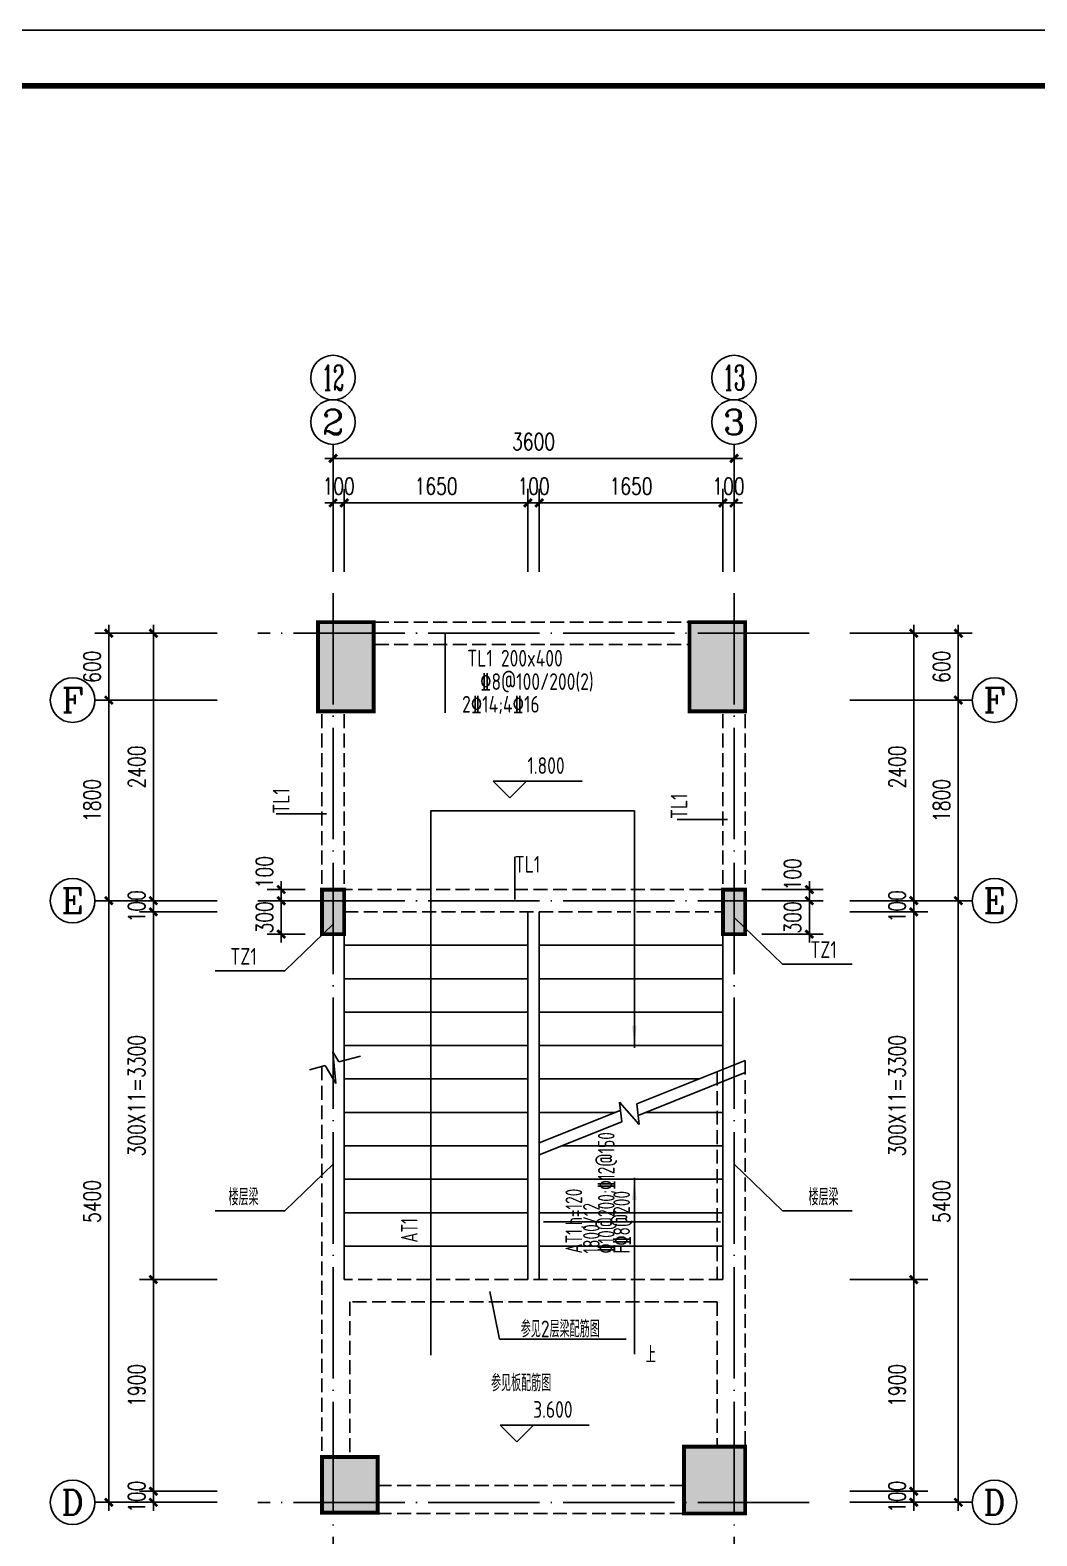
# Model space of a CAD drawing. Extents: x 127019 to 780419, y 327305 to 369305.
# Drawn here: x 740951 to 759029, y 342276 to 369305 of the extents above; entities that cross this region are included whole.
import ezdxf
from ezdxf.enums import TextEntityAlignment as Align

# ---------------------------------------------------------------- set-up
doc = ezdxf.new("R2010")
doc.units = 0
doc.header["$LTSCALE"] = 1000
doc.header["$MEASUREMENT"] = 0
for name, pattern in [('CONTINOUS', [0]), ('DASH', [0.35, 0.25, -0.1]), ('DOTE', [2.42, 2, -0.2, 0.02, -0.2])]:
    doc.linetypes.add(name, pattern=pattern)
doc.layers.get('0').update_dxf_attribs({"linetype": 'CONTINUOUS'})
doc.layers.get('Defpoints').update_dxf_attribs({"linetype": 'CONTINUOUS'})
for name, color, linetype in [('ASHADE', 7, 'CONTINUOUS'), ('AXIS', 3, 'CONTINUOUS'), ('AXIS_TEXT', 7, 'CONTINUOUS'), ('DIM', 3, 'CONTINUOUS'), ('DOTE', 8, 'DOTE'), ('PUB_DIM', 3, 'CONTINUOUS'), ('PUB_TEXT', 7, 'CONTINUOUS'), ('PUB_TITLE', 4, 'CONTINUOUS'), ('STAIR', 2, 'CONTINUOUS'), ('柱', 2, 'CONTINUOUS'), ('柱涂实', 54, 'CONTINUOUS'), ('梁虚线', 4, 'DASH'), ('梁集中标注', 2, 'CONTINUOUS')]:
    doc.layers.add(name, color=color, linetype=linetype)
doc.styles.add('COMPLEX', font='COMPLEX.shx')
doc.styles.add('DIM_FONT', font='SIMPLEX.shx', dxfattribs={"width": 0.75})
doc.styles.add('TSSD_Rein', font='tssdeng.shx', dxfattribs={"width": 0.6, "bigfont": 'gbhzfs.shx'})
doc.styles.add('国标仿宋', font='SIMPLEX.shx', dxfattribs={"width": 0.75, "bigfont": 'gbhzfs.shx'})
doc.dimstyles.new('DIMN', dxfattribs={"dimtxt": 300, "dimasz": 1, "dimexe": 250, "dimexo": 300, "dimgap": 150, "dimtad": 1, "dimdec": 0, "dimzin": 0, "dimdsep": 46, "dimtxsty": 'DIM_FONT', "dimblk": '_DIMX', "dimcen": 0.09, "dimclrt": 7, "dimadec": 0, "dimazin": 0, "dimtfac": 1, "dimtdec": 0, "dimtix": 1, "dimtmove": 2, "dimatfit": 3, "dimldrblk": '_DIMX', "dimfxl": 0, "dimtolj": 1, "dimtzin": 0, "dimarcsym": 0})

# ---------------------------------------------------------------- blocks, each defined once
blk = doc.blocks.new('_DIMX')
blk.add_line((-150, 0), (150, 0))
at = {"const_width": 50}
blk.add_lwpolyline([(-70, -70), (70, 70)], dxfattribs=at)
blk = doc.blocks.new('*D177')
at = {"layer": 'Defpoints', "color": 0, "transparency": 16777216}
for p in [(746391, 361618), (746391, 359281), (753591, 359281)]:
    blk.add_point(p, dxfattribs=at)
at = {"layer": 'PUB_DIM', "color": 0, "lineweight": -2, "transparency": 16777216}
for p, q in [((746391, 359581), (746391, 361868)), ((753591, 359581), (753591, 361868)), ((753590, 361618), (746392, 361618))]:
    blk.add_line(p, q, dxfattribs=at)
for p, rotation in [((746391, 361618), 179.9999999999991), ((753591, 361618), 359.9999999999991)]:
    blk.add_blockref('_DIMX', p, dxfattribs=dict(at, rotation=rotation))
at = {"layer": 'PUB_DIM', "color": 7, "transparency": 16777216, "insert": (749991, 361918), "char_height": 300, "attachment_point": 5, "style": 'DIM_FONT'}
blk.add_mtext('\\A1;3600', dxfattribs=at)
blk = doc.blocks.new('*D176')
at = {"layer": 'Defpoints', "color": 0, "transparency": 16777216}
for p in [(753391, 360818), (753391, 359281), (753591, 359281)]:
    blk.add_point(p, dxfattribs=at)
at = {"layer": 'PUB_DIM', "color": 0, "lineweight": -2, "transparency": 16777216}
for p, q in [((753391, 359581), (753391, 361068)), ((753591, 359581), (753591, 361068)), ((753390, 360818), (753389, 360818)), ((753591, 360818), (753391, 360818)), ((753592, 360818), (753593, 360818))]:
    blk.add_line(p, q, dxfattribs=at)
blk.add_blockref('_DIMX', (753391, 360818), dxfattribs=at)
at = {"layer": 'PUB_DIM', "color": 0, "lineweight": -2, "transparency": 16777216, "rotation": 180}
blk.add_blockref('_DIMX', (753591, 360818), dxfattribs=at)
at = {"layer": 'PUB_DIM', "color": 7, "transparency": 16777216, "insert": (753491, 361118), "char_height": 300, "attachment_point": 5, "style": 'DIM_FONT'}
blk.add_mtext('\\A1;100', dxfattribs=at)
blk = doc.blocks.new('*D175')
at = {"layer": 'Defpoints', "color": 0, "transparency": 16777216}
for p in [(755372, 357278), (755372, 353678), (757618, 353678)]:
    blk.add_point(p, dxfattribs=at)
at = {"layer": 'PUB_DIM', "color": 0, "lineweight": -2, "transparency": 16777216}
for p, q in [((755672, 357278), (757868, 357278)), ((757618, 357277), (757618, 353679)), ((755672, 353678), (757868, 353678))]:
    blk.add_line(p, q, dxfattribs=at)
for p, rotation in [((757618, 357278), 90), ((757618, 353678), 270)]:
    blk.add_blockref('_DIMX', p, dxfattribs=dict(at, rotation=rotation))
at = {"layer": 'PUB_DIM', "color": 7, "transparency": 16777216, "insert": (757318, 355478), "char_height": 300, "attachment_point": 5, "rotation": 90, "style": 'DIM_FONT'}
blk.add_mtext('\\A1;1800', dxfattribs=at)
blk = doc.blocks.new('*D174')
at = {"layer": 'Defpoints', "color": 0, "transparency": 16777216}
for p in [(755372, 353678), (755372, 342878), (757618, 342878)]:
    blk.add_point(p, dxfattribs=at)
at = {"layer": 'PUB_DIM', "color": 0, "lineweight": -2, "transparency": 16777216}
for p, q in [((755672, 353678), (757868, 353678)), ((757618, 353677), (757618, 342879)), ((755672, 342878), (757868, 342878))]:
    blk.add_line(p, q, dxfattribs=at)
for p, rotation in [((757618, 353678), 90), ((757618, 342878), 270)]:
    blk.add_blockref('_DIMX', p, dxfattribs=dict(at, rotation=rotation))
at = {"layer": 'PUB_DIM', "color": 7, "transparency": 16777216, "insert": (757318, 348278), "char_height": 300, "attachment_point": 5, "rotation": 90, "style": 'DIM_FONT'}
blk.add_mtext('\\A1;5400', dxfattribs=at)
blk = doc.blocks.new('*D173')
at = {"layer": 'Defpoints', "color": 0, "transparency": 16777216}
for p in [(755372, 353478), (755372, 346878), (756818, 346878)]:
    blk.add_point(p, dxfattribs=at)
at = {"layer": 'PUB_DIM', "color": 0, "lineweight": -2, "transparency": 16777216}
for p, q in [((755672, 353478), (757068, 353478)), ((756818, 353477), (756818, 346879)), ((755672, 346878), (757068, 346878))]:
    blk.add_line(p, q, dxfattribs=at)
for p, rotation in [((756818, 353478), 90), ((756818, 346878), 270)]:
    blk.add_blockref('_DIMX', p, dxfattribs=dict(at, rotation=rotation))
at = {"layer": 'PUB_DIM', "color": 7, "transparency": 16777216, "insert": (756518, 350178), "char_height": 300, "attachment_point": 5, "rotation": 90, "style": 'DIM_FONT'}
blk.add_mtext('\\A1;300X11=3300', dxfattribs=at)
blk = doc.blocks.new('_axiso')
blk.add_circle((0, 0), 0.5)
at = {"layer": 'AXIS_TEXT', "style": 'COMPLEX', "width": 1.041667}
blk.add_attdef('A', text='', height=0.56, dxfattribs=at).set_placement((-0.25, -0.28), (0.25, -0.28), align=Align.FIT)
blk = doc.blocks.new('*D172')
at = {"layer": 'Defpoints', "color": 0, "transparency": 16777216}
for p in [(750091, 360818), (750091, 359281), (753391, 359281)]:
    blk.add_point(p, dxfattribs=at)
at = {"layer": 'PUB_DIM', "color": 0, "lineweight": -2, "transparency": 16777216}
for p, q in [((750091, 359581), (750091, 361068)), ((753391, 359581), (753391, 361068)), ((753390, 360818), (750092, 360818))]:
    blk.add_line(p, q, dxfattribs=at)
for p, rotation in [((750091, 360818), 179.999999999998), ((753391, 360818), 359.999999999998)]:
    blk.add_blockref('_DIMX', p, dxfattribs=dict(at, rotation=rotation))
at = {"layer": 'PUB_DIM', "color": 7, "transparency": 16777216, "insert": (751741, 361118), "char_height": 300, "attachment_point": 5, "style": 'DIM_FONT'}
blk.add_mtext('\\A1;1650', dxfattribs=at)
blk = doc.blocks.new('*D171')
at = {"layer": 'Defpoints', "color": 0, "transparency": 16777216}
for p in [(746391, 360818), (746391, 359281), (746591, 359281)]:
    blk.add_point(p, dxfattribs=at)
at = {"layer": 'PUB_DIM', "color": 0, "lineweight": -2, "transparency": 16777216}
for p, q in [((746391, 359581), (746391, 361068)), ((746591, 359581), (746591, 361068)), ((746390, 360818), (746389, 360818)), ((746591, 360818), (746391, 360818)), ((746592, 360818), (746593, 360818))]:
    blk.add_line(p, q, dxfattribs=at)
blk.add_blockref('_DIMX', (746391, 360818), dxfattribs=at)
at = {"layer": 'PUB_DIM', "color": 0, "lineweight": -2, "transparency": 16777216, "rotation": 180}
blk.add_blockref('_DIMX', (746591, 360818), dxfattribs=at)
at = {"layer": 'PUB_DIM', "color": 7, "transparency": 16777216, "insert": (746491, 361118), "char_height": 300, "attachment_point": 5, "style": 'DIM_FONT'}
blk.add_mtext('\\A1;100', dxfattribs=at)
blk = doc.blocks.new('*D170')
at = {"layer": 'Defpoints', "color": 0, "transparency": 16777216}
for p in [(746591, 360818), (746591, 359281), (749891, 359281)]:
    blk.add_point(p, dxfattribs=at)
at = {"layer": 'PUB_DIM', "color": 0, "lineweight": -2, "transparency": 16777216}
for p, q in [((746591, 359581), (746591, 361068)), ((749891, 359581), (749891, 361068)), ((749890, 360818), (746592, 360818))]:
    blk.add_line(p, q, dxfattribs=at)
at = {"layer": 'PUB_DIM', "color": 0, "lineweight": -2, "transparency": 16777216, "rotation": 180}
blk.add_blockref('_DIMX', (746591, 360818), dxfattribs=at)
at = {"layer": 'PUB_DIM', "color": 0, "lineweight": -2, "transparency": 16777216}
blk.add_blockref('_DIMX', (749891, 360818), dxfattribs=at)
at = {"layer": 'PUB_DIM', "color": 7, "transparency": 16777216, "insert": (748241, 361118), "char_height": 300, "attachment_point": 5, "style": 'DIM_FONT'}
blk.add_mtext('\\A1;1650', dxfattribs=at)
blk = doc.blocks.new('*D169')
at = {"layer": 'Defpoints', "color": 0, "transparency": 16777216}
for p in [(749891, 360818), (749891, 359281), (750091, 359281)]:
    blk.add_point(p, dxfattribs=at)
at = {"layer": 'PUB_DIM', "color": 0, "lineweight": -2, "transparency": 16777216}
for p, q in [((749891, 359581), (749891, 361068)), ((750091, 359581), (750091, 361068)), ((749890, 360818), (749889, 360818)), ((750091, 360818), (749891, 360818)), ((750092, 360818), (750093, 360818))]:
    blk.add_line(p, q, dxfattribs=at)
blk.add_blockref('_DIMX', (749891, 360818), dxfattribs=at)
at = {"layer": 'PUB_DIM', "color": 0, "lineweight": -2, "transparency": 16777216, "rotation": 180}
blk.add_blockref('_DIMX', (750091, 360818), dxfattribs=at)
at = {"layer": 'PUB_DIM', "color": 7, "transparency": 16777216, "insert": (749991, 361118), "char_height": 300, "attachment_point": 5, "style": 'DIM_FONT'}
blk.add_mtext('\\A1;100', dxfattribs=at)
blk = doc.blocks.new('*D168')
at = {"layer": 'Defpoints', "color": 0, "transparency": 16777216}
for p in [(755372, 353678), (756818, 353678), (755372, 353478)]:
    blk.add_point(p, dxfattribs=at)
at = {"layer": 'PUB_DIM', "color": 0, "lineweight": -2, "transparency": 16777216}
for p, q in [((755672, 353678), (757068, 353678)), ((756818, 353679), (756818, 353680)), ((756818, 353478), (756818, 353678)), ((755672, 353478), (757068, 353478)), ((756818, 353477), (756818, 353476))]:
    blk.add_line(p, q, dxfattribs=at)
for p, rotation in [((756818, 353678), 270), ((756818, 353478), 90)]:
    blk.add_blockref('_DIMX', p, dxfattribs=dict(at, rotation=rotation))
at = {"layer": 'PUB_DIM', "color": 7, "transparency": 16777216, "insert": (756518, 353578), "char_height": 300, "attachment_point": 5, "rotation": 90, "style": 'DIM_FONT'}
blk.add_mtext('\\A1;100', dxfattribs=at)
blk = doc.blocks.new('*D167')
at = {"layer": 'Defpoints', "color": 0, "transparency": 16777216}
for p in [(755372, 358478), (755372, 353678), (756818, 353678)]:
    blk.add_point(p, dxfattribs=at)
at = {"layer": 'PUB_DIM', "color": 0, "lineweight": -2, "transparency": 16777216}
for p, q in [((755672, 358478), (757068, 358478)), ((756818, 358477), (756818, 353679)), ((755672, 353678), (757068, 353678))]:
    blk.add_line(p, q, dxfattribs=at)
for p, rotation in [((756818, 358478), 90), ((756818, 353678), 270)]:
    blk.add_blockref('_DIMX', p, dxfattribs=dict(at, rotation=rotation))
at = {"layer": 'PUB_DIM', "color": 7, "transparency": 16777216, "insert": (756518, 356078), "char_height": 300, "attachment_point": 5, "rotation": 90, "style": 'DIM_FONT'}
blk.add_mtext('\\A1;2400', dxfattribs=at)
blk = doc.blocks.new('*D166')
at = {"layer": 'Defpoints', "color": 0, "transparency": 16777216}
for p in [(755372, 346878), (755372, 343078), (756818, 343078)]:
    blk.add_point(p, dxfattribs=at)
at = {"layer": 'PUB_DIM', "color": 0, "lineweight": -2, "transparency": 16777216}
for p, q in [((755672, 346878), (757068, 346878)), ((756818, 346877), (756818, 343079)), ((755672, 343078), (757068, 343078))]:
    blk.add_line(p, q, dxfattribs=at)
for p, rotation in [((756818, 346878), 90), ((756818, 343078), 270)]:
    blk.add_blockref('_DIMX', p, dxfattribs=dict(at, rotation=rotation))
at = {"layer": 'PUB_DIM', "color": 7, "transparency": 16777216, "insert": (756518, 344978), "char_height": 300, "attachment_point": 5, "rotation": 90, "style": 'DIM_FONT'}
blk.add_mtext('\\A1;1900', dxfattribs=at)
blk = doc.blocks.new('*D165')
at = {"layer": 'Defpoints', "color": 0, "transparency": 16777216}
for p in [(755372, 343078), (755372, 342878), (756818, 342878)]:
    blk.add_point(p, dxfattribs=at)
at = {"layer": 'PUB_DIM', "color": 0, "lineweight": -2, "transparency": 16777216}
for p, q in [((755672, 343078), (757068, 343078)), ((756818, 343079), (756818, 343080)), ((756818, 343078), (756818, 342878)), ((755672, 342878), (757068, 342878)), ((756818, 342877), (756818, 342876))]:
    blk.add_line(p, q, dxfattribs=at)
for p, rotation in [((756818, 343078), 270), ((756818, 342878), 90)]:
    blk.add_blockref('_DIMX', p, dxfattribs=dict(at, rotation=rotation))
at = {"layer": 'PUB_DIM', "color": 7, "transparency": 16777216, "insert": (756518, 342978), "char_height": 300, "attachment_point": 5, "rotation": 90, "style": 'DIM_FONT'}
blk.add_mtext('\\A1;100', dxfattribs=at)
blk = doc.blocks.new('*D164')
at = {"layer": 'Defpoints', "color": 0, "transparency": 16777216}
for p in [(756172, 358478), (756172, 357278), (757618, 357278)]:
    blk.add_point(p, dxfattribs=at)
at = {"layer": 'PUB_DIM', "color": 0, "lineweight": -2, "transparency": 16777216}
for p, q in [((756472, 358478), (757868, 358478)), ((757618, 358477), (757618, 357279)), ((756472, 357278), (757868, 357278))]:
    blk.add_line(p, q, dxfattribs=at)
for p, rotation in [((757618, 358478), 90), ((757618, 357278), 270)]:
    blk.add_blockref('_DIMX', p, dxfattribs=dict(at, rotation=rotation))
at = {"layer": 'PUB_DIM', "color": 7, "transparency": 16777216, "insert": (757318, 357878), "char_height": 300, "attachment_point": 5, "rotation": 90, "style": 'DIM_FONT'}
blk.add_mtext('\\A1;600', dxfattribs=at)
blk = doc.blocks.new('*D163')
at = {"layer": 'Defpoints', "color": 0, "transparency": 16777216}
for p in [(743809, 358478), (742364, 357278), (743809, 357278)]:
    blk.add_point(p, dxfattribs=at)
at = {"layer": 'PUB_DIM', "color": 0, "lineweight": -2, "transparency": 16777216}
for p, q in [((743509, 358478), (742114, 358478)), ((742364, 358477), (742364, 357279)), ((743509, 357278), (742114, 357278))]:
    blk.add_line(p, q, dxfattribs=at)
for p, rotation in [((742364, 358478), 90), ((742364, 357278), 270)]:
    blk.add_blockref('_DIMX', p, dxfattribs=dict(at, rotation=rotation))
at = {"layer": 'PUB_DIM', "color": 7, "transparency": 16777216, "insert": (742064, 357878), "char_height": 300, "attachment_point": 5, "rotation": 90, "style": 'DIM_FONT'}
blk.add_mtext('\\A1;600', dxfattribs=at)
blk = doc.blocks.new('*D162')
at = {"layer": 'Defpoints', "color": 0, "transparency": 16777216}
for p in [(744609, 343078), (743164, 342878), (744609, 342878)]:
    blk.add_point(p, dxfattribs=at)
at = {"layer": 'PUB_DIM', "color": 0, "lineweight": -2, "transparency": 16777216}
for p, q in [((744309, 343078), (742914, 343078)), ((743164, 343079), (743164, 343080)), ((743164, 343078), (743164, 342878)), ((744309, 342878), (742914, 342878)), ((743164, 342877), (743164, 342876))]:
    blk.add_line(p, q, dxfattribs=at)
for p, rotation in [((743164, 343078), 270), ((743164, 342878), 90)]:
    blk.add_blockref('_DIMX', p, dxfattribs=dict(at, rotation=rotation))
at = {"layer": 'PUB_DIM', "color": 7, "transparency": 16777216, "insert": (742864, 342978), "char_height": 300, "attachment_point": 5, "rotation": 90, "style": 'DIM_FONT'}
blk.add_mtext('\\A1;100', dxfattribs=at)
blk = doc.blocks.new('*D161')
at = {"layer": 'Defpoints', "color": 0, "transparency": 16777216}
for p in [(744609, 346878), (743164, 343078), (744609, 343078)]:
    blk.add_point(p, dxfattribs=at)
at = {"layer": 'PUB_DIM', "color": 0, "lineweight": -2, "transparency": 16777216}
for p, q in [((744309, 346878), (742914, 346878)), ((743164, 346877), (743164, 343079)), ((744309, 343078), (742914, 343078))]:
    blk.add_line(p, q, dxfattribs=at)
for p, rotation in [((743164, 346878), 90), ((743164, 343078), 270)]:
    blk.add_blockref('_DIMX', p, dxfattribs=dict(at, rotation=rotation))
at = {"layer": 'PUB_DIM', "color": 7, "transparency": 16777216, "insert": (742864, 344978), "char_height": 300, "attachment_point": 5, "rotation": 90, "style": 'DIM_FONT'}
blk.add_mtext('\\A1;1900', dxfattribs=at)
blk = doc.blocks.new('*D160')
at = {"layer": 'Defpoints', "color": 0, "transparency": 16777216}
for p in [(744609, 358478), (743164, 353678), (744609, 353678)]:
    blk.add_point(p, dxfattribs=at)
at = {"layer": 'PUB_DIM', "color": 0, "lineweight": -2, "transparency": 16777216}
for p, q in [((744309, 358478), (742914, 358478)), ((743164, 358477), (743164, 353679)), ((744309, 353678), (742914, 353678))]:
    blk.add_line(p, q, dxfattribs=at)
for p, rotation in [((743164, 358478), 90), ((743164, 353678), 270)]:
    blk.add_blockref('_DIMX', p, dxfattribs=dict(at, rotation=rotation))
at = {"layer": 'PUB_DIM', "color": 7, "transparency": 16777216, "insert": (742864, 356078), "char_height": 300, "attachment_point": 5, "rotation": 90, "style": 'DIM_FONT'}
blk.add_mtext('\\A1;2400', dxfattribs=at)
blk = doc.blocks.new('*D159')
at = {"layer": 'Defpoints', "color": 0, "transparency": 16777216}
for p in [(743164, 353678), (744609, 353678), (744609, 353478)]:
    blk.add_point(p, dxfattribs=at)
at = {"layer": 'PUB_DIM', "color": 0, "lineweight": -2, "transparency": 16777216}
for p, q in [((744309, 353678), (742914, 353678)), ((743164, 353679), (743164, 353680)), ((743164, 353478), (743164, 353678)), ((744309, 353478), (742914, 353478)), ((743164, 353477), (743164, 353476))]:
    blk.add_line(p, q, dxfattribs=at)
for p, rotation in [((743164, 353678), 270), ((743164, 353478), 90)]:
    blk.add_blockref('_DIMX', p, dxfattribs=dict(at, rotation=rotation))
at = {"layer": 'PUB_DIM', "color": 7, "transparency": 16777216, "insert": (742864, 353578), "char_height": 300, "attachment_point": 5, "rotation": 90, "style": 'DIM_FONT'}
blk.add_mtext('\\A1;100', dxfattribs=at)
blk = doc.blocks.new('*D158')
at = {"layer": 'Defpoints', "color": 0, "transparency": 16777216}
for p in [(744609, 353478), (743164, 346878), (744609, 346878)]:
    blk.add_point(p, dxfattribs=at)
at = {"layer": 'PUB_DIM', "color": 0, "lineweight": -2, "transparency": 16777216}
for p, q in [((744309, 353478), (742914, 353478)), ((743164, 353477), (743164, 346879)), ((744309, 346878), (742914, 346878))]:
    blk.add_line(p, q, dxfattribs=at)
for p, rotation in [((743164, 353478), 90), ((743164, 346878), 270)]:
    blk.add_blockref('_DIMX', p, dxfattribs=dict(at, rotation=rotation))
at = {"layer": 'PUB_DIM', "color": 7, "transparency": 16777216, "insert": (742864, 350178), "char_height": 300, "attachment_point": 5, "rotation": 90, "style": 'DIM_FONT'}
blk.add_mtext('\\A1;300X11=3300', dxfattribs=at)
blk = doc.blocks.new('*D157')
at = {"layer": 'Defpoints', "color": 0, "transparency": 16777216}
for p in [(744609, 353678), (742364, 342878), (744609, 342878)]:
    blk.add_point(p, dxfattribs=at)
at = {"layer": 'PUB_DIM', "color": 0, "lineweight": -2, "transparency": 16777216}
for p, q in [((744309, 353678), (742114, 353678)), ((742364, 353677), (742364, 342879)), ((744309, 342878), (742114, 342878))]:
    blk.add_line(p, q, dxfattribs=at)
for p, rotation in [((742364, 353678), 90), ((742364, 342878), 270)]:
    blk.add_blockref('_DIMX', p, dxfattribs=dict(at, rotation=rotation))
at = {"layer": 'PUB_DIM', "color": 7, "transparency": 16777216, "insert": (742064, 348278), "char_height": 300, "attachment_point": 5, "rotation": 90, "style": 'DIM_FONT'}
blk.add_mtext('\\A1;5400', dxfattribs=at)
blk = doc.blocks.new('*D156')
at = {"layer": 'Defpoints', "color": 0, "transparency": 16777216}
for p in [(744609, 357278), (742364, 353678), (744609, 353678)]:
    blk.add_point(p, dxfattribs=at)
at = {"layer": 'PUB_DIM', "color": 0, "lineweight": -2, "transparency": 16777216}
for p, q in [((744309, 357278), (742114, 357278)), ((742364, 357277), (742364, 353679)), ((744309, 353678), (742114, 353678))]:
    blk.add_line(p, q, dxfattribs=at)
for p, rotation in [((742364, 357278), 90), ((742364, 353678), 270)]:
    blk.add_blockref('_DIMX', p, dxfattribs=dict(at, rotation=rotation))
at = {"layer": 'PUB_DIM', "color": 7, "transparency": 16777216, "insert": (742064, 355478), "char_height": 300, "attachment_point": 5, "rotation": 90, "style": 'DIM_FONT'}
blk.add_mtext('\\A1;1800', dxfattribs=at)
blk = doc.blocks.new('_arrow')
blk.add_solid([(0, 0), (-1, 0.1), (-1, -0.1)])
blk = doc.blocks.new('*D427')
at = {"layer": 'Defpoints', "color": 0, "transparency": 16777216}
for p in [(745460, 353878), (746191, 353878), (746191, 353678)]:
    blk.add_point(p, dxfattribs=at)
at = {"layer": 'PUB_DIM', "color": 0, "lineweight": -2, "transparency": 16777216}
for p, q in [((745891, 353878), (745210, 353878)), ((745460, 353879), (745460, 353880)), ((745460, 353678), (745460, 353878)), ((745891, 353678), (745210, 353678)), ((745460, 353677), (745460, 353676))]:
    blk.add_line(p, q, dxfattribs=at)
for p, rotation in [((745460, 353878), 270), ((745460, 353678), 90)]:
    blk.add_blockref('_DIMX', p, dxfattribs=dict(at, rotation=rotation))
at = {"layer": 'PUB_DIM', "color": 7, "transparency": 16777216, "insert": (745160, 354190), "char_height": 300, "attachment_point": 5, "rotation": 90, "style": 'DIM_FONT'}
blk.add_mtext('\\A1;100', dxfattribs=at)
blk = doc.blocks.new('*D428')
at = {"layer": 'Defpoints', "color": 0, "transparency": 16777216}
for p in [(746191, 353678), (745460, 353078), (746191, 353078)]:
    blk.add_point(p, dxfattribs=at)
at = {"layer": 'PUB_DIM', "color": 0, "lineweight": -2, "transparency": 16777216}
for p, q in [((745891, 353678), (745210, 353678)), ((745460, 353679), (745460, 353680)), ((745460, 353678), (745460, 353078)), ((745891, 353078), (745210, 353078)), ((745460, 353077), (745460, 353076))]:
    blk.add_line(p, q, dxfattribs=at)
for p, rotation in [((745460, 353678), 270), ((745460, 353078), 90)]:
    blk.add_blockref('_DIMX', p, dxfattribs=dict(at, rotation=rotation))
at = {"layer": 'PUB_DIM', "color": 7, "transparency": 16777216, "insert": (745160, 353378), "char_height": 300, "attachment_point": 5, "rotation": 90, "style": 'DIM_FONT'}
blk.add_mtext('\\A1;300', dxfattribs=at)
blk = doc.blocks.new('*D429')
at = {"layer": 'Defpoints', "color": 0, "transparency": 16777216}
for p in [(753791, 353877), (754943, 353877), (753791, 353678)]:
    blk.add_point(p, dxfattribs=at)
at = {"layer": 'PUB_DIM', "color": 0, "lineweight": -2, "transparency": 16777216}
for p, q in [((754091, 353877), (755193, 353877)), ((754943, 353878), (754943, 353879)), ((754943, 353678), (754943, 353877)), ((754091, 353678), (755193, 353678)), ((754943, 353677), (754943, 353676))]:
    blk.add_line(p, q, dxfattribs=at)
for p, rotation in [((754943, 353877), 270), ((754943, 353678), 90)]:
    blk.add_blockref('_DIMX', p, dxfattribs=dict(at, rotation=rotation))
at = {"layer": 'PUB_DIM', "color": 7, "transparency": 16777216, "insert": (754643, 354151), "char_height": 300, "attachment_point": 5, "rotation": 90, "style": 'DIM_FONT'}
blk.add_mtext('\\A1;100', dxfattribs=at)
blk = doc.blocks.new('*D430')
at = {"layer": 'Defpoints', "color": 0, "transparency": 16777216}
for p in [(753791, 353678), (753791, 353077), (754943, 353077)]:
    blk.add_point(p, dxfattribs=at)
at = {"layer": 'PUB_DIM', "color": 0, "lineweight": -2, "transparency": 16777216}
for p, q in [((754091, 353678), (755193, 353678)), ((754943, 353679), (754943, 353680)), ((754943, 353678), (754943, 353077)), ((754091, 353077), (755193, 353077)), ((754943, 353076), (754943, 353075))]:
    blk.add_line(p, q, dxfattribs=at)
for p, rotation in [((754943, 353678), 270), ((754943, 353077), 90)]:
    blk.add_blockref('_DIMX', p, dxfattribs=dict(at, rotation=rotation))
at = {"layer": 'PUB_DIM', "color": 7, "transparency": 16777216, "insert": (754643, 353377), "char_height": 300, "attachment_point": 5, "rotation": 90, "style": 'DIM_FONT'}
blk.add_mtext('\\A1;300', dxfattribs=at)

msp = doc.modelspace()

# ---------------------------------------------------------------- hatches: boundary and pattern name
at = {"layer": '柱涂实'}
for points in [[(747120.7, 357077.5), (746120.7, 357077.5), (746120.7, 358677.5), (747120.7, 358677.5)], [(753790.6, 357077.5), (752790.6, 357077.5), (752790.6, 358677.5), (753790.6, 358677.5)], [(746190.6, 353877.5), (746590.6, 353877.5), (746590.6, 353077.5), (746190.6, 353077.5)], [(753390.6, 353877.2), (753790.6, 353877.2), (753790.6, 353077.2), (753390.6, 353077.2)], [(752690.6, 343872.9), (753790.6, 343872.9), (753790.6, 342672.9), (752690.6, 342672.9)], [(746190.6, 343692.5), (747190.6, 343692.5), (747190.6, 342692.5), (746190.6, 342692.5)]]:
    msp.add_hatch(color=8, dxfattribs=at).paths.add_polyline_path(points)

# ---------------------------------------------------------------- linework, layer by layer
at = {"layer": 'ASHADE', "color": 7, "linetype": 'CONTINOUS'}
for p, q in [((746590.6, 346877.5), (746590.6, 353477.5)), ((753390.6, 346877.5), (753390.6, 353155.3))]:
    msp.add_line(p, q, dxfattribs=at)
at = {"layer": 'DIM', "linetype": 'CONTINOUS'}
for p, q in [((753590.6, 353375.1), (754459.3, 352538.8)), ((746390.6, 353254.1), (745522, 352417.8)), ((754459.3, 352538.8), (755709, 352538.8)), ((745522, 352417.8), (744272.2, 352417.8)), ((746390.6, 348946.9), (745522, 348110.6)), ((753590.6, 348946.9), (754459.3, 348110.6)), ((745522, 348110.6), (744272.2, 348110.6)), ((754459.3, 348110.6), (755709, 348110.6)), ((749208.7, 346664.3), (749378.2, 345806)), ((749378.2, 345806), (751656.8, 345806))]:
    msp.add_line(p, q, dxfattribs=at)
at = {"layer": 'DOTE'}
for p, q in [((746390.6, 359200.2), (746390.6, 341221.9)), ((753590.6, 359200.2), (753590.6, 341221.9)), ((754939.8, 358477.5), (745041.4, 358477.5)), ((754939.8, 353677.5), (745041.4, 353677.5)), ((754939.8, 342877.5), (745041.4, 342877.5))]:
    msp.add_line(p, q, dxfattribs=at)
at = {"layer": 'PUB_DIM'}
for p, q in [((749565.9, 355522.6), (749265.9, 355822.6)), ((749265.9, 355822.6), (749865.9, 355822.6)), ((749565.9, 355822.6), (750864.5, 355822.6)), ((749865.9, 355822.6), (749565.9, 355522.6)), ((749688.7, 343964.3), (749388.7, 344264.3)), ((749388.7, 344264.3), (749988.7, 344264.3)), ((749988.7, 344264.3), (749688.7, 343964.3)), ((749688.7, 344264.3), (750987.2, 344264.3))]:
    msp.add_line(p, q, dxfattribs=at)
for points in [[(751800.6, 351035.3), (751800.6, 355290.2), (748145, 355290.2), (748145, 345522.6)], [(751800.6, 351035.3), (751800.6, 355290.2), (748145, 355290.2), (748145, 345522.6)], [(751800.6, 348705.3), (751800.6, 345537.4)], [(751800.6, 348705.3), (751800.6, 345537.4)]]:
    msp.add_lwpolyline(points, dxfattribs=at)
at = {"layer": 'PUB_TEXT'}
for p, q in [((748405.5, 357052.5), (748405.5, 358477.5)), ((746275.4, 355235.1), (745368.8, 355235.1)), ((753475.4, 355132.6), (752568.8, 355132.6)), ((749655.8, 353701.8), (749655.8, 354464.2))]:
    msp.add_line(p, q, dxfattribs=at)
at = {"layer": 'PUB_TITLE'}
msp.add_lwpolyline([(721019.2, 327305.3), (780419.2, 327305.3), (780419.2, 369305.3), (721019.2, 369305.3)], close=True, dxfattribs=at)
at = {"layer": 'PUB_TITLE', "const_width": 100}
msp.add_lwpolyline([(722019.2, 328305.3), (779419.2, 328305.3), (779419.2, 368305.3), (722019.2, 368305.3)], close=True, dxfattribs=at)
at = {"layer": 'STAIR', "linetype": 'Continuous'}
for p, q in [((749890.6, 353477.5), (749890.6, 346877.5)), ((750090.6, 349160.9), (750090.6, 353477.5)), ((746590.6, 352877.5), (749890.6, 352877.5)), ((753390.6, 352877.5), (750090.6, 352877.5)), ((746590.6, 352277.5), (749890.6, 352277.5)), ((753390.6, 352277.5), (750090.6, 352277.5)), ((746590.6, 351677.5), (749890.6, 351677.5)), ((753390.6, 351677.5), (750090.6, 351677.5)), ((746590.6, 351077.5), (749890.6, 351077.5)), ((750090.6, 351077.5), (753390.6, 351077.5)), ((751845.6, 350030.3), (753790.6, 350808.3)), ((751870.1, 349824.7), (753790.6, 350592.9)), ((746590.6, 350477.5), (749890.6, 350477.5)), ((750090.6, 350477.5), (752963.6, 350477.5)), ((751573.6, 349706.1), (751531.3, 350060.5)), ((751531.3, 350060.5), (751889.9, 349659.4)), ((746590.6, 349877.5), (749890.6, 349877.5)), ((750090.6, 349328.3), (751549, 349911.7)), ((751463.6, 349877.5), (750090.6, 349877.5)), ((751889.9, 349659.4), (751845.6, 350030.3)), ((753390.6, 349877.5), (752002.1, 349877.5)), ((750090.6, 349112.9), (751573.6, 349706.1)), ((746590.6, 349277.5), (749890.6, 349277.5)), ((753390.6, 349277.5), (750502.1, 349277.5)), ((750090.6, 346877.5), (750090.6, 349160.9)), ((746590.6, 348677.5), (749890.6, 348677.5)), ((753390.6, 348677.5), (750090.6, 348677.5)), ((746590.6, 348077.5), (749890.6, 348077.5)), ((753390.6, 348077.5), (750090.6, 348077.5)), ((753349.7, 347912.7), (750169.7, 347912.7)), ((746590.6, 347477.5), (749890.6, 347477.5)), ((753390.6, 347477.5), (750090.6, 347477.5))]:
    msp.add_line(p, q, dxfattribs=at)
at = {"layer": 'STAIR'}
for p, q in [((746437.9, 350397.3), (746389.6, 350964.1)), ((746389.6, 350964.1), (746495, 350785.3)), ((746495, 350785.3), (746881.7, 350888.9)), ((745967.7, 350644), (746248.1, 350719.1)), ((746248.1, 350719.1), (746437.9, 350397.3))]:
    msp.add_line(p, q, dxfattribs=at)
at = {"layer": '柱'}
msp.add_line((747120.7, 358677.5), (747120.7, 357077.5), dxfattribs=at)
at = {"layer": '柱', "color": 7, "const_width": 70}
for points in [[(746120.7, 358677.5), (747120.7, 358677.5), (747120.7, 357077.5), (746120.7, 357077.5)], [(752790.6, 358677.5), (753790.6, 358677.5), (753790.6, 357077.5), (752790.6, 357077.5)], [(746190.6, 353877.5), (746590.6, 353877.5), (746590.6, 353077.5), (746190.6, 353077.5)], [(753390.6, 353877.2), (753790.6, 353877.2), (753790.6, 353077.2), (753390.6, 353077.2)], [(752690.6, 343877.5), (753790.6, 343877.5), (753790.6, 342677.5), (752690.6, 342677.5)], [(746190.6, 343692.5), (747190.6, 343692.5), (747190.6, 342692.5), (746190.6, 342692.5)]]:
    msp.add_lwpolyline(points, close=True, dxfattribs=at)
at = {"layer": '柱涂实', "color": 8, "const_width": 70}
msp.add_lwpolyline([(746190.6, 343692.5), (747190.6, 343692.5), (747190.6, 342692.5), (746190.6, 342692.5)], close=True, dxfattribs=at)
at = {"layer": '柱涂实', "color": 8}
msp.add_lwpolyline([(746190.6, 343692.5), (747190.6, 343692.5), (747190.6, 342692.5), (746190.6, 342692.5)], close=True, dxfattribs=at)
at = {"layer": '梁虚线'}
for p, q in [((747140.6, 358677.5), (752790.6, 358677.5)), ((747140.6, 358277.5), (752790.6, 358277.5)), ((746190.6, 357027.5), (746190.6, 353877.5)), ((746590.6, 357027.5), (746590.6, 353877.5)), ((753390.6, 357027.5), (753390.6, 353877.5)), ((753790.6, 357027.5), (753790.6, 353877.2)), ((753390.6, 353877.5), (746590.6, 353877.5)), ((746590.6, 353477.5), (753390.6, 353477.5)), ((746190.6, 350703.7), (746190.6, 343627.5)), ((753290.6, 350608.3), (753290.6, 346877.5)), ((753790.6, 350808.3), (753790.6, 343877.5)), ((753390.6, 346877.5), (746590.6, 346877.5)), ((753290.6, 346477.5), (746690.6, 346477.5)), ((746690.6, 346477.5), (746690.6, 343692.5)), ((753290.6, 346477.5), (753290.6, 343877.5)), ((752690.6, 343177.5), (747190.6, 343177.5)), ((753040.6, 342677.5), (746890.6, 342677.5))]:
    msp.add_line(p, q, dxfattribs=at)

# ---------------------------------------------------------------- block references
at = {"layer": 'AXIS'}
ref = msp.add_blockref('_axiso', (746390.6, 363068.4), dxfattribs=dict(at, xscale=-800, yscale=800, zscale=800, rotation=180))
ref.add_attrib('A', '12', dxfattribs={"layer": 'AXIS_TEXT', "height": 448, "style": 'COMPLEX', "width": 0.646552}).set_placement((746190.6, 362844.4), (746590.6, 362844.4), align=Align.FIT)
ref = msp.add_blockref('_axiso', (753590.6, 363068.4), dxfattribs=dict(at, xscale=-800, yscale=800, zscale=800, rotation=180))
ref.add_attrib('A', '13', dxfattribs={"layer": 'AXIS_TEXT', "height": 448, "style": 'COMPLEX', "width": 0.646552}).set_placement((753390.6, 362844.4), (753790.6, 362844.4), align=Align.FIT)
ref = msp.add_blockref('_axiso', (746390.6, 362268.4), dxfattribs=dict(at, xscale=-800, yscale=800, zscale=800, rotation=180))
ref.add_attrib('A', '2', dxfattribs={"layer": 'AXIS_TEXT', "height": 448, "style": 'COMPLEX', "width": 1.339286}).set_placement((746190.6, 362044.4), (746590.6, 362044.4), align=Align.FIT)
ref = msp.add_blockref('_axiso', (753590.6, 362268.4), dxfattribs=dict(at, xscale=-800, yscale=800, zscale=800, rotation=180))
ref.add_attrib('A', '3', dxfattribs={"layer": 'AXIS_TEXT', "height": 448, "style": 'COMPLEX', "width": 1.339286}).set_placement((753390.6, 362044.4), (753790.6, 362044.4), align=Align.FIT)
ref = msp.add_blockref('_axiso', (741713.7, 357277.5), dxfattribs=dict(at, xscale=800, yscale=800, zscale=800))
ref.add_attrib('A', 'F', dxfattribs={"layer": 'AXIS_TEXT', "height": 448, "style": 'COMPLEX', "width": 1.171875}).set_placement((741513.7, 357053.5), (741913.7, 357053.5), align=Align.FIT)
ref = msp.add_blockref('_axiso', (758267.5, 357277.5), dxfattribs=dict(at, xscale=-800, yscale=800, zscale=800))
ref.add_attrib('A', 'F', dxfattribs={"layer": 'AXIS_TEXT', "height": 448, "style": 'COMPLEX', "width": 1.171875}).set_placement((758067.5, 357053.5), (758467.5, 357053.5), align=Align.FIT)
ref = msp.add_blockref('_axiso', (741713.7, 353677.5), dxfattribs=dict(at, xscale=800, yscale=800, zscale=800))
ref.add_attrib('A', 'E', dxfattribs={"layer": 'AXIS_TEXT', "height": 448, "style": 'COMPLEX', "width": 1.171875}).set_placement((741513.7, 353453.5), (741913.7, 353453.5), align=Align.FIT)
ref = msp.add_blockref('_axiso', (758267.5, 353677.5), dxfattribs=dict(at, xscale=-800, yscale=800, zscale=800))
ref.add_attrib('A', 'E', dxfattribs={"layer": 'AXIS_TEXT', "height": 448, "style": 'COMPLEX', "width": 1.171875}).set_placement((758067.5, 353453.5), (758467.5, 353453.5), align=Align.FIT)
ref = msp.add_blockref('_axiso', (741713.7, 342877.5), dxfattribs=dict(at, xscale=800, yscale=800, zscale=800))
ref.add_attrib('A', 'D', dxfattribs={"layer": 'AXIS_TEXT', "height": 448, "style": 'COMPLEX', "width": 1.102941}).set_placement((741513.7, 342653.5), (741913.7, 342653.5), align=Align.FIT)
ref = msp.add_blockref('_axiso', (758267.5, 342877.5), dxfattribs=dict(at, xscale=-800, yscale=800, zscale=800))
ref.add_attrib('A', 'D', dxfattribs={"layer": 'AXIS_TEXT', "height": 448, "style": 'COMPLEX', "width": 1.102941}).set_placement((758067.5, 342653.5), (758467.5, 342653.5), align=Align.FIT)
at = {"layer": 'PUB_DIM', "xscale": 400, "yscale": 400, "zscale": 400}
for p, rotation in [((751800.6, 351035.3), 270), ((751800.6, 351035.3), 270), ((751800.6, 348705.3), 90), ((751800.6, 348705.3), 90)]:
    msp.add_blockref('_arrow', p, dxfattribs=dict(at, rotation=rotation))

# ---------------------------------------------------------------- texts
at = {"layer": 'PUB_DIM', "color": 7, "style": '国标仿宋', "width": 0.75}
msp.add_text('上', height=300, dxfattribs=at).set_placement((752096.8, 345540.3), align=Align.MIDDLE)
at = {"layer": 'PUB_TEXT', "style": 'TSSD_Rein', "width": 0.8}
for s, p in [('TL1 200x400', (750515.3, 357790)), ('%%1328@100/200(2)', (751070, 357370.8)), ('2%%13214;4%%13216', (750100.3, 356964.2)), ('TL1', (750111.4, 354091.2))]:
    msp.add_text(s, height=300, dxfattribs=at).set_placement(p, align=Align.BOTTOM_RIGHT)
for s, p in [('1.800', (750215.2, 356104.1)), ('TZ1', (744783.7, 352678.8)), ('TZ1', (755197.5, 352799.8)), ('楼层梁', (744783.7, 348371.5)), ('楼层梁', (755197.5, 348371.5)), ('参见2层梁配筋图', (750470.4, 346004.8)), ('参见板配筋图', (749766.8, 345037)), ('3.600', (750337.9, 344545.8))]:
    msp.add_text(s, height=300, dxfattribs=at).set_placement(p, align=Align.MIDDLE)
for p in [(745698.5, 355697.5), (752843.5, 355603.1)]:
    msp.add_text('TL1', height=300, rotation=90, dxfattribs=at).set_placement(p, align=Align.BOTTOM_RIGHT)
at = {"layer": '梁集中标注', "style": 'TSSD_Rein', "width": 0.7}
for s, p in [('%%13210@200;%%13212@150', (751446, 347343.9)), ('AT1,h=120', (750864.1, 347343.9)), ('F%%1328@200', (751722.8, 347343.9)), ('1800/12', (751179.4, 347343.9)), ('AT1 ', (747909.9, 347540.9))]:
    msp.add_text(s, height=300, rotation=90, dxfattribs=at).set_placement(p)

# ---------------------------------------------------------------- dimensions: what is measured, and where the dimension line sits
at = {"layer": 'PUB_DIM'}
for p1, p2, distance, picture, middle in [((753590.6, 359281.2), (746390.6, 359281.2), -2337.2, '*D177', (749990.6, 361918.4)), ((746590.6, 359281.2), (746390.6, 359281.2), -1537.2, '*D171', (746490.6, 361118.4)), ((749890.6, 359281.2), (746590.6, 359281.2), -1537.2, '*D170', (748240.6, 361118.4)), ((750090.6, 359281.2), (749890.6, 359281.2), -1537.2, '*D169', (749990.6, 361118.4)), ((753390.6, 359281.2), (750090.6, 359281.2), -1537.2, '*D172', (751740.6, 361118.4)), ((753590.6, 359281.2), (753390.6, 359281.2), -1537.2, '*D176', (753490.6, 361118.4)), ((743808.8, 358477.5), (743808.8, 357277.5), -1445.1, '*D163', (742063.7, 357877.5)), ((744608.8, 358477.5), (744608.8, 353677.5), -1445.1, '*D160', (742863.7, 356077.5)), ((755372.5, 358477.5), (755372.5, 353677.5), 1445.1, '*D167', (756517.5, 356077.5)), ((756172.5, 358477.5), (756172.5, 357277.5), 1445.1, '*D164', (757317.5, 357877.5)), ((744608.8, 357277.5), (744608.8, 353677.5), -2245.1, '*D156', (742063.7, 355477.5)), ((755372.5, 357277.5), (755372.5, 353677.5), 2245.1, '*D175', (757317.5, 355477.5)), ((744608.8, 353677.5), (744608.8, 342877.5), -2245.1, '*D157', (742063.7, 348277.5)), ((744608.8, 353477.5), (744608.8, 353677.5), 1445.1, '*D159', (742863.7, 353577.5)), ((746190.6, 353677.5), (746190.6, 353077.5), -730.8, '*D428', (745159.8, 353377.5)), ((753790.6, 353677.5), (753790.6, 353077.2), 1152.6, '*D430', (754643.3, 353377.4)), ((755372.5, 353477.5), (755372.5, 353677.5), -1445.1, '*D168', (756517.5, 353577.5)), ((755372.5, 353677.5), (755372.5, 342877.5), 2245.1, '*D174', (757317.5, 348277.5)), ((744608.8, 346877.5), (744608.8, 343077.5), -1445.1, '*D161', (742863.7, 344977.5)), ((755372.5, 346877.5), (755372.5, 343077.5), 1445.1, '*D166', (756517.5, 344977.5)), ((744608.8, 343077.5), (744608.8, 342877.5), -1445.1, '*D162', (742863.7, 342977.5)), ((755372.5, 343077.5), (755372.5, 342877.5), 1445.1, '*D165', (756517.5, 342977.5))]:
    dim = msp.add_aligned_dim(p1=p1, p2=p2, distance=distance, dimstyle='DIMN', override={"dimlfac": 0.5}, dxfattribs=at)
    dim.commit()
    dim.dimension.update_dxf_attribs({"geometry": picture, "text_midpoint": middle})
for base, p1, p2, picture, middle in [((745459.8, 353877.5), (746190.6, 353677.5), (746190.6, 353877.5), '*D427', (745159.8, 354190)), ((754943.3, 353877.2), (753790.6, 353677.5), (753790.6, 353877.2), '*D429', (754643.3, 354150.7))]:
    dim = msp.add_linear_dim(base=base, p1=p1, p2=p2, angle=90, dimstyle='DIMN', override={"dimlfac": 0.5}, dxfattribs=at)
    dim.commit()
    dim.dimension.update_dxf_attribs({"geometry": picture, "text_midpoint": middle, "dimtype": 129})
for p1, p2, distance, picture, middle in [((744608.8, 353477.5), (744608.8, 346877.5), -1445.1, '*D158', (742863.7, 350177.5)), ((755372.5, 353477.5), (755372.5, 346877.5), 1445.1, '*D173', (756517.5, 350177.5))]:
    dim = msp.add_aligned_dim(p1=p1, p2=p2, distance=distance, text='300X11=3300', dimstyle='DIMN', override={"dimlfac": 0.5}, dxfattribs=at)
    dim.commit()
    dim.dimension.update_dxf_attribs({"geometry": picture, "text_midpoint": middle})

doc.saveas('drawing.dxf')
